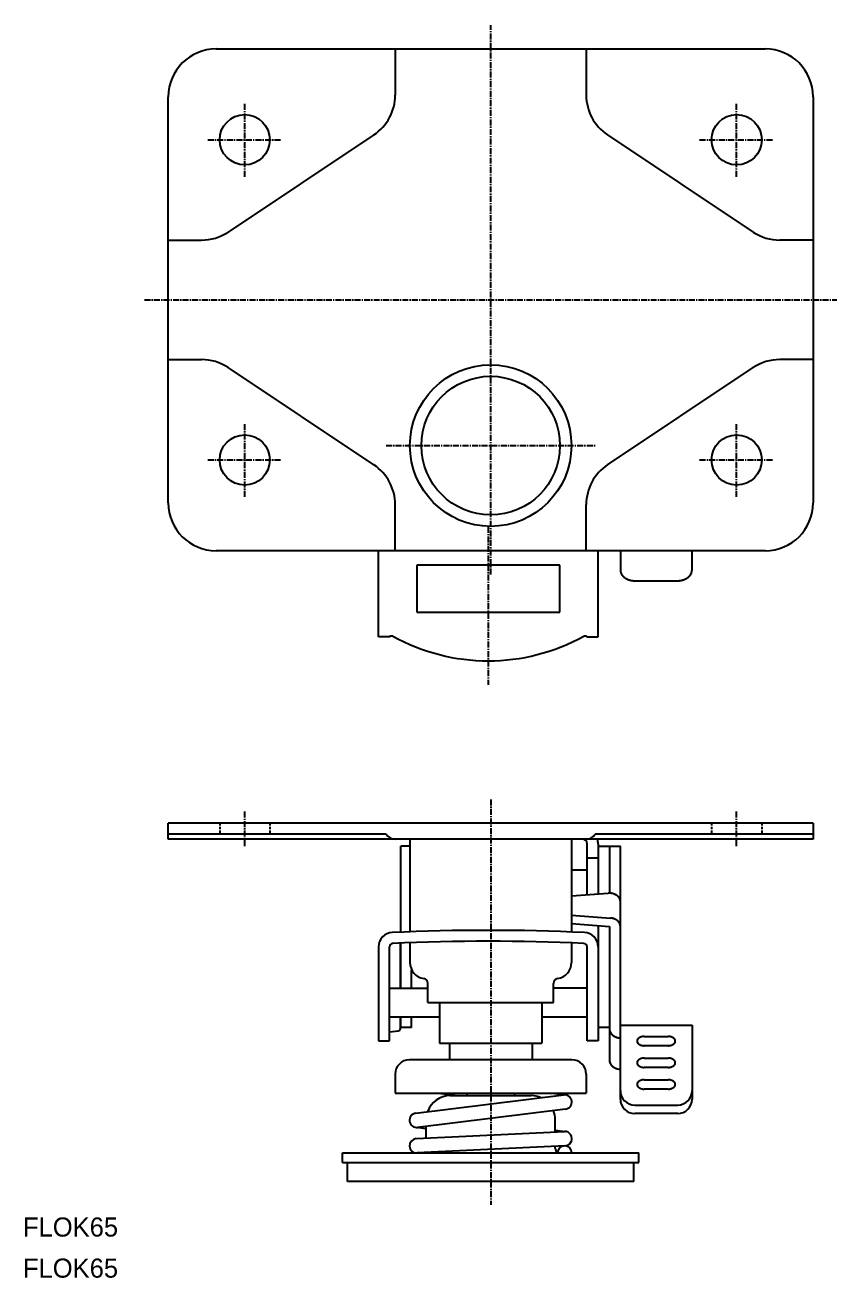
# Model space of a CAD drawing. Extents: x 0 to 475, y 0 to 262.
# Drawn here: x 0.4 to 170.4, y -0.1 to 262.1 of the extents above; entities that cross this region are included whole.
import ezdxf

# ---------------------------------------------------------------- set-up
doc = ezdxf.new("R2010")
doc.units = 0
doc.linetypes.add('CENTER', pattern=[2, 1.25, -0.25, 0.25, -0.25])
doc.linetypes.add('DASHED', pattern=[0.75, 0.5, -0.25])
doc.layers.get('0').update_dxf_attribs({"linetype": 'CONTINUOUS'})
doc.layers.add('CENTER', color=1, linetype='CENTER')

msp = doc.modelspace()

# ---------------------------------------------------------------- linework, layer by layer
at = {"color": 7, "linetype": 'CONTINUOUS'}
for p, q in [((40.44, 257.12), (155.44, 257.12)), ((77.94, 257.12), (77.94, 247.47)), ((117.94, 257.12), (117.94, 247.47)), ((30.44, 162.12), (30.44, 247.12)), ((165.44, 247.12), (165.44, 162.12)), ((73.49, 239.15), (42.96, 218.8)), ((122.39, 239.15), (152.92, 218.8)), ((30.44, 217.12), (37.41, 217.12)), ((165.44, 217.12), (158.47, 217.12)), ((30.44, 192.12), (37.41, 192.12)), ((165.44, 192.12), (158.47, 192.12)), ((73.49, 170.09), (42.96, 190.44)), ((122.39, 170.09), (152.92, 190.44)), ((77.94, 152.12), (77.94, 161.77)), ((117.94, 152.12), (117.94, 161.77)), ((155.44, 152.12), (40.44, 152.12)), ((74.44, 134.07), (74.44, 152.12)), ((120.44, 134.07), (120.44, 152.12)), ((125.09, 152.12), (125.09, 148.12)), ((140.09, 148.12), (140.09, 152.12)), ((112.44, 149.12), (82.44, 149.12)), ((82.44, 149.12), (82.44, 139.25)), ((112.44, 139.25), (112.44, 149.12)), ((112.44, 139.25), (112.44, 149.12)), ((128.09, 145.84), (137.09, 145.84)), ((82.44, 139.25), (112.44, 139.25)), ((82.44, 139.25), (112.44, 139.25)), ((76.74, 134.07), (74.44, 134.07)), ((118.14, 134.07), (120.44, 134.07)), ((165.44, 95.09), (30.44, 95.09)), ((30.44, 91.79), (30.44, 95.09)), ((165.44, 95.09), (165.44, 91.79)), ((76.04, 92.79), (30.44, 92.79)), ((165.44, 91.79), (30.44, 91.79)), ((81.04, 91.79), (81.04, 72.38)), ((114.84, 91.79), (114.84, 72.34)), ((165.44, 92.79), (119.84, 92.79)), ((81.04, 90.29), (79.09, 90.29)), ((79.09, 72.3), (79.09, 90.29)), ((118.14, 80.12), (118.14, 90.79)), ((120.44, 90.79), (120.44, 80.29)), ((120.49, 90.29), (122.79, 90.29)), ((120.49, 80.29), (120.49, 90.29)), ((122.79, 90.29), (125.09, 90.29)), ((122.79, 90.29), (122.79, 80.45)), ((125.09, 37.36), (125.09, 90.29)), ((120.44, 87.79), (118.14, 87.79)), ((118.14, 85.29), (114.84, 85.29)), ((120.44, 85.29), (120.49, 85.29)), ((114.84, 79.88), (122.57, 80.45)), ((114.84, 75.84), (123, 75.26)), ((114.84, 74.09), (122.79, 73.52)), ((120.49, 52.38), (120.49, 73.68)), ((122.79, 73.52), (122.79, 52.38)), ((74.44, 69.23), (74.44, 49.59)), ((76.74, 49.59), (76.74, 69.24)), ((79.04, 60.59), (79.04, 70.01)), ((79.09, 60.59), (79.09, 70.01)), ((81.04, 70.09), (81.04, 65.95)), ((114.84, 70.05), (114.84, 65.95)), ((118.14, 49.59), (118.14, 69.24)), ((120.44, 69.23), (120.44, 49.59)), ((81.39, 60.59), (81.39, 64.44)), ((76.74, 60.59), (84.79, 60.59)), ((84.79, 57.59), (84.79, 61.59)), ((111.09, 57.59), (111.09, 61.59)), ((118.14, 60.59), (111.09, 60.59)), ((84.79, 57.59), (111.09, 57.59)), ((87.24, 57.59), (87.24, 49.09)), ((108.64, 57.59), (108.64, 49.09)), ((76.74, 54.59), (87.24, 54.59)), ((79.04, 52.14), (79.04, 54.59)), ((79.09, 52.38), (79.09, 54.59)), ((81.39, 52.38), (81.39, 54.59)), ((108.64, 54.59), (118.14, 54.59)), ((125.09, 52.86), (140.09, 52.86)), ((140.09, 52.86), (140.09, 37.36)), ((76.74, 51.43), (78.6, 51.64)), ((81.39, 52.38), (79.09, 52.38)), ((122.79, 52.38), (120.49, 52.38)), ((122.79, 52.38), (122.79, 45.57)), ((130.09, 50.48), (135.09, 50.48)), ((74.44, 49.59), (76.74, 49.59)), ((87.24, 49.09), (108.64, 49.09)), ((89.29, 49.09), (89.29, 45.59)), ((106.59, 49.09), (106.59, 45.59)), ((120.44, 49.59), (118.14, 49.59)), ((135.09, 48.54), (130.09, 48.54)), ((114.94, 45.59), (80.94, 45.59)), ((130.09, 45.95), (135.09, 45.95)), ((77.94, 42.59), (77.94, 38.59)), ((117.94, 42.59), (117.94, 38.59)), ((135.09, 44), (130.09, 44)), ((130.09, 41.41), (135.09, 41.41)), ((135.09, 39.46), (130.09, 39.46)), ((77.94, 38.59), (117.94, 38.59)), ((82.26, 34.42), (113.26, 38.25)), ((90.43, 38.09), (86.39, 38.59)), ((89.44, 38.09), (106.44, 38.09)), ((92.94, 38.59), (92.94, 38.09)), ((102.94, 38.59), (102.94, 38.09)), ((110.84, 38.59), (113.62, 38.25)), ((113.62, 35.27), (82.62, 31.44)), ((128.09, 36.11), (137.09, 36.11)), ((137.09, 34.36), (128.09, 34.36)), ((84.44, 29.19), (84.44, 31.66)), ((111.44, 30.5), (111.44, 33.09)), ((84.44, 31.17), (82.26, 31.44)), ((82.37, 29.09), (113.37, 30.59)), ((111.44, 30.85), (113.62, 30.58)), ((113.51, 27.6), (82.51, 26.1)), ((111.44, 27.09), (111.44, 27.49)), ((66.94, 26.09), (128.94, 26.09)), ((66.94, 24.09), (66.94, 26.09)), ((66.94, 24.09), (128.94, 24.09)), ((67.94, 20.09), (67.94, 24.09)), ((127.94, 20.09), (127.94, 24.09)), ((128.94, 24.09), (128.94, 26.09)), ((127.94, 20.09), (67.94, 20.09))]:
    msp.add_line(p, q, dxfattribs=at)
at = {"color": 3, "linetype": 'DASHED'}
for p, q in [((41.19, 95.09), (41.19, 92.79)), ((51.69, 95.09), (51.69, 92.79)), ((144.19, 95.09), (144.19, 92.79)), ((154.69, 95.09), (154.69, 92.79))]:
    msp.add_line(p, q, dxfattribs=at)
at = {"color": 7, "linetype": 'CONTINUOUS'}
for points in [[(125.09, 148.12, 0), (125.09, 148.09, 0), (125.09, 148.07, 0), (125.09, 148.04, 0), (125.09, 148.01, 0), (125.1, 147.98, 0), (125.1, 147.95, 0), (125.1, 147.93, 0), (125.1, 147.9, 0), (125.11, 147.87, 0), (125.11, 147.84, 0), (125.12, 147.81, 0), (125.12, 147.79, 0), (125.13, 147.76, 0), (125.13, 147.73, 0), (125.14, 147.7, 0), (125.15, 147.68, 0), (125.15, 147.65, 0), (125.16, 147.62, 0), (125.17, 147.59, 0), (125.18, 147.57, 0), (125.19, 147.54, 0), (125.2, 147.51, 0), (125.21, 147.49, 0), (125.22, 147.46, 0), (125.23, 147.43, 0), (125.24, 147.41, 0), (125.25, 147.38, 0), (125.27, 147.35, 0), (125.28, 147.33, 0), (125.29, 147.3, 0), (125.3, 147.27, 0), (125.32, 147.25, 0), (125.33, 147.22, 0), (125.35, 147.2, 0), (125.36, 147.17, 0), (125.38, 147.15, 0), (125.39, 147.12, 0), (125.41, 147.09, 0), (125.43, 147.07, 0), (125.44, 147.04, 0), (125.46, 147.02, 0), (125.48, 147, 0), (125.5, 146.97, 0), (125.52, 146.95, 0), (125.54, 146.92, 0), (125.56, 146.9, 0), (125.58, 146.88, 0), (125.6, 146.85, 0), (125.62, 146.83, 0), (125.64, 146.81, 0), (125.66, 146.78, 0), (125.68, 146.76, 0), (125.7, 146.74, 0), (125.72, 146.72, 0), (125.75, 146.69, 0), (125.77, 146.67, 0), (125.8, 146.65, 0), (125.82, 146.63, 0), (125.84, 146.61, 0), (125.87, 146.59, 0), (125.89, 146.57, 0), (125.92, 146.55, 0), (125.94, 146.53, 0), (125.97, 146.51, 0), (126, 146.49, 0), (126.02, 146.47, 0), (126.05, 146.45, 0), (126.08, 146.43, 0), (126.1, 146.41, 0), (126.13, 146.39, 0), (126.16, 146.37, 0), (126.19, 146.36, 0), (126.22, 146.34, 0), (126.25, 146.32, 0), (126.27, 146.3, 0), (126.3, 146.29, 0), (126.33, 146.27, 0), (126.36, 146.25, 0), (126.39, 146.24, 0), (126.42, 146.22, 0), (126.45, 146.21, 0), (126.48, 146.19, 0), (126.52, 146.18, 0), (126.55, 146.16, 0), (126.58, 146.15, 0), (126.61, 146.13, 0), (126.64, 146.12, 0), (126.68, 146.11, 0), (126.71, 146.09, 0), (126.74, 146.08, 0), (126.77, 146.07, 0), (126.81, 146.06, 0), (126.84, 146.04, 0), (126.88, 146.03, 0), (126.91, 146.02, 0), (126.94, 146.01, 0), (126.98, 146, 0), (127.01, 145.99, 0), (127.05, 145.98, 0), (127.08, 145.97, 0), (127.11, 145.96, 0), (127.15, 145.95, 0), (127.18, 145.94, 0), (127.22, 145.94, 0), (127.25, 145.93, 0), (127.29, 145.92, 0), (127.33, 145.91, 0), (127.36, 145.91, 0), (127.4, 145.9, 0), (127.43, 145.89, 0), (127.47, 145.89, 0), (127.5, 145.88, 0), (127.54, 145.88, 0), (127.58, 145.87, 0), (127.61, 145.87, 0), (127.65, 145.86, 0), (127.69, 145.86, 0), (127.72, 145.85, 0), (127.76, 145.85, 0), (127.8, 145.85, 0), (127.83, 145.85, 0), (127.87, 145.84, 0), (127.91, 145.84, 0), (127.94, 145.84, 0), (127.98, 145.84, 0), (128.02, 145.84, 0), (128.05, 145.84, 0), (128.09, 145.84, 0)], [(137.09, 145.84, 0), (137.13, 145.84, 0), (137.16, 145.84, 0), (137.2, 145.84, 0), (137.24, 145.84, 0), (137.27, 145.84, 0), (137.31, 145.84, 0), (137.35, 145.85, 0), (137.38, 145.85, 0), (137.42, 145.85, 0), (137.46, 145.85, 0), (137.49, 145.86, 0), (137.53, 145.86, 0), (137.57, 145.87, 0), (137.6, 145.87, 0), (137.64, 145.88, 0), (137.68, 145.88, 0), (137.71, 145.89, 0), (137.75, 145.89, 0), (137.78, 145.9, 0), (137.82, 145.91, 0), (137.85, 145.91, 0), (137.89, 145.92, 0), (137.93, 145.93, 0), (137.96, 145.94, 0), (138, 145.94, 0), (138.03, 145.95, 0), (138.07, 145.96, 0), (138.1, 145.97, 0), (138.14, 145.98, 0), (138.17, 145.99, 0), (138.2, 146, 0), (138.24, 146.01, 0), (138.27, 146.02, 0), (138.31, 146.03, 0), (138.34, 146.04, 0), (138.37, 146.06, 0), (138.41, 146.07, 0), (138.44, 146.08, 0), (138.47, 146.09, 0), (138.5, 146.11, 0), (138.54, 146.12, 0), (138.57, 146.13, 0), (138.6, 146.15, 0), (138.63, 146.16, 0), (138.66, 146.18, 0), (138.69, 146.19, 0), (138.73, 146.21, 0), (138.76, 146.22, 0), (138.79, 146.24, 0), (138.82, 146.25, 0), (138.85, 146.27, 0), (138.88, 146.29, 0), (138.91, 146.3, 0), (138.94, 146.32, 0), (138.97, 146.34, 0), (138.99, 146.36, 0), (139.02, 146.37, 0), (139.05, 146.39, 0), (139.08, 146.41, 0), (139.1, 146.43, 0), (139.13, 146.45, 0), (139.16, 146.47, 0), (139.19, 146.49, 0), (139.21, 146.51, 0), (139.24, 146.53, 0), (139.26, 146.55, 0), (139.29, 146.57, 0), (139.31, 146.59, 0), (139.34, 146.61, 0), (139.36, 146.63, 0), (139.39, 146.65, 0), (139.41, 146.67, 0), (139.43, 146.69, 0), (139.46, 146.72, 0), (139.48, 146.74, 0), (139.5, 146.76, 0), (139.52, 146.78, 0), (139.54, 146.81, 0), (139.56, 146.83, 0), (139.59, 146.85, 0), (139.6, 146.88, 0), (139.62, 146.9, 0), (139.64, 146.92, 0), (139.66, 146.95, 0), (139.68, 146.97, 0), (139.7, 147, 0), (139.72, 147.02, 0), (139.74, 147.04, 0), (139.75, 147.07, 0), (139.77, 147.09, 0), (139.79, 147.12, 0), (139.8, 147.15, 0), (139.82, 147.17, 0), (139.83, 147.2, 0), (139.85, 147.22, 0), (139.86, 147.25, 0), (139.88, 147.27, 0), (139.89, 147.3, 0), (139.9, 147.33, 0), (139.91, 147.35, 0), (139.93, 147.38, 0), (139.94, 147.41, 0), (139.95, 147.43, 0), (139.96, 147.46, 0), (139.97, 147.49, 0), (139.98, 147.51, 0), (139.99, 147.54, 0), (140, 147.57, 0), (140.01, 147.59, 0), (140.02, 147.62, 0), (140.02, 147.65, 0), (140.03, 147.68, 0), (140.04, 147.7, 0), (140.05, 147.73, 0), (140.05, 147.76, 0), (140.06, 147.79, 0), (140.06, 147.81, 0), (140.07, 147.84, 0), (140.07, 147.87, 0), (140.08, 147.9, 0), (140.08, 147.93, 0), (140.08, 147.95, 0), (140.09, 147.98, 0), (140.09, 148.01, 0), (140.09, 148.04, 0), (140.09, 148.07, 0), (140.09, 148.09, 0), (140.09, 148.12, 0)], [(77.44, 134.27, 0), (77.43, 134.27, 0), (77.42, 134.27, 0), (77.41, 134.27, 0), (77.41, 134.27, 0), (77.4, 134.27, 0), (77.39, 134.27, 0), (77.38, 134.27, 0), (77.37, 134.27, 0), (77.36, 134.27, 0), (77.35, 134.27, 0), (77.35, 134.27, 0), (77.34, 134.27, 0), (77.33, 134.27, 0), (77.32, 134.27, 0), (77.31, 134.27, 0), (77.3, 134.27, 0), (77.3, 134.27, 0), (77.29, 134.27, 0), (77.28, 134.27, 0), (77.27, 134.27, 0), (77.26, 134.27, 0), (77.25, 134.27, 0), (77.25, 134.27, 0), (77.24, 134.27, 0), (77.23, 134.26, 0), (77.22, 134.26, 0), (77.21, 134.26, 0), (77.2, 134.26, 0), (77.2, 134.26, 0), (77.19, 134.26, 0), (77.18, 134.26, 0), (77.17, 134.26, 0), (77.16, 134.26, 0), (77.16, 134.26, 0), (77.15, 134.26, 0), (77.14, 134.25, 0), (77.13, 134.25, 0), (77.13, 134.25, 0), (77.12, 134.25, 0), (77.11, 134.25, 0), (77.1, 134.25, 0), (77.1, 134.25, 0), (77.09, 134.25, 0), (77.08, 134.25, 0), (77.07, 134.24, 0), (77.07, 134.24, 0), (77.06, 134.24, 0), (77.05, 134.24, 0), (77.04, 134.24, 0), (77.04, 134.24, 0), (77.03, 134.24, 0), (77.02, 134.23, 0), (77.02, 134.23, 0), (77.01, 134.23, 0), (77, 134.23, 0), (77, 134.23, 0), (76.99, 134.23, 0), (76.98, 134.22, 0), (76.98, 134.22, 0), (76.97, 134.22, 0), (76.96, 134.22, 0), (76.96, 134.22, 0), (76.95, 134.22, 0), (76.95, 134.21, 0), (76.94, 134.21, 0), (76.93, 134.21, 0), (76.93, 134.21, 0), (76.92, 134.21, 0), (76.92, 134.21, 0), (76.91, 134.2, 0), (76.9, 134.2, 0), (76.9, 134.2, 0), (76.89, 134.2, 0), (76.89, 134.19, 0), (76.88, 134.19, 0), (76.88, 134.19, 0), (76.87, 134.19, 0), (76.87, 134.19, 0), (76.86, 134.18, 0), (76.86, 134.18, 0), (76.85, 134.18, 0), (76.85, 134.18, 0), (76.84, 134.18, 0), (76.84, 134.17, 0), (76.84, 134.17, 0), (76.83, 134.17, 0), (76.83, 134.17, 0), (76.82, 134.16, 0), (76.82, 134.16, 0), (76.81, 134.16, 0), (76.81, 134.16, 0), (76.81, 134.16, 0), (76.8, 134.15, 0), (76.8, 134.15, 0), (76.8, 134.15, 0), (76.79, 134.15, 0), (76.79, 134.15, 0), (76.79, 134.14, 0), (76.78, 134.14, 0), (76.78, 134.14, 0), (76.78, 134.13, 0), (76.78, 134.13, 0), (76.77, 134.13, 0), (76.77, 134.13, 0), (76.77, 134.13, 0), (76.77, 134.12, 0), (76.76, 134.12, 0), (76.76, 134.12, 0), (76.76, 134.12, 0), (76.76, 134.11, 0), (76.76, 134.11, 0), (76.75, 134.11, 0), (76.75, 134.11, 0), (76.75, 134.1, 0), (76.75, 134.1, 0), (76.75, 134.1, 0), (76.75, 134.1, 0), (76.75, 134.09, 0), (76.74, 134.09, 0), (76.74, 134.09, 0), (76.74, 134.09, 0), (76.74, 134.08, 0), (76.74, 134.08, 0), (76.74, 134.08, 0), (76.74, 134.08, 0), (76.74, 134.07, 0), (76.74, 134.07, 0), (76.74, 134.07, 0)], [(118.14, 134.07, 0), (118.14, 134.07, 0), (118.14, 134.07, 0), (118.14, 134.08, 0), (118.14, 134.08, 0), (118.14, 134.08, 0), (118.14, 134.08, 0), (118.14, 134.09, 0), (118.14, 134.09, 0), (118.14, 134.09, 0), (118.14, 134.09, 0), (118.13, 134.1, 0), (118.13, 134.1, 0), (118.13, 134.1, 0), (118.13, 134.1, 0), (118.13, 134.11, 0), (118.13, 134.11, 0), (118.12, 134.11, 0), (118.12, 134.11, 0), (118.12, 134.12, 0), (118.12, 134.12, 0), (118.12, 134.12, 0), (118.11, 134.12, 0), (118.11, 134.13, 0), (118.11, 134.13, 0), (118.11, 134.13, 0), (118.11, 134.13, 0), (118.1, 134.13, 0), (118.1, 134.14, 0), (118.1, 134.14, 0), (118.09, 134.14, 0), (118.09, 134.15, 0), (118.09, 134.15, 0), (118.08, 134.15, 0), (118.08, 134.15, 0), (118.08, 134.15, 0), (118.07, 134.16, 0), (118.07, 134.16, 0), (118.07, 134.16, 0), (118.06, 134.16, 0), (118.06, 134.16, 0), (118.05, 134.17, 0), (118.05, 134.17, 0), (118.04, 134.17, 0), (118.04, 134.17, 0), (118.04, 134.18, 0), (118.03, 134.18, 0), (118.03, 134.18, 0), (118.02, 134.18, 0), (118.02, 134.18, 0), (118.01, 134.19, 0), (118.01, 134.19, 0), (118, 134.19, 0), (118, 134.19, 0), (117.99, 134.19, 0), (117.99, 134.2, 0), (117.98, 134.2, 0), (117.98, 134.2, 0), (117.97, 134.2, 0), (117.97, 134.21, 0), (117.96, 134.21, 0), (117.95, 134.21, 0), (117.95, 134.21, 0), (117.94, 134.21, 0), (117.94, 134.21, 0), (117.93, 134.22, 0), (117.92, 134.22, 0), (117.92, 134.22, 0), (117.91, 134.22, 0), (117.9, 134.22, 0), (117.9, 134.22, 0), (117.89, 134.23, 0), (117.88, 134.23, 0), (117.88, 134.23, 0), (117.87, 134.23, 0), (117.86, 134.23, 0), (117.86, 134.23, 0), (117.85, 134.24, 0), (117.84, 134.24, 0), (117.84, 134.24, 0), (117.83, 134.24, 0), (117.82, 134.24, 0), (117.81, 134.24, 0), (117.81, 134.24, 0), (117.8, 134.25, 0), (117.79, 134.25, 0), (117.78, 134.25, 0), (117.78, 134.25, 0), (117.77, 134.25, 0), (117.76, 134.25, 0), (117.75, 134.25, 0), (117.75, 134.25, 0), (117.74, 134.25, 0), (117.73, 134.26, 0), (117.72, 134.26, 0), (117.72, 134.26, 0), (117.71, 134.26, 0), (117.7, 134.26, 0), (117.69, 134.26, 0), (117.68, 134.26, 0), (117.68, 134.26, 0), (117.67, 134.26, 0), (117.66, 134.26, 0), (117.65, 134.26, 0), (117.64, 134.27, 0), (117.64, 134.27, 0), (117.63, 134.27, 0), (117.62, 134.27, 0), (117.61, 134.27, 0), (117.6, 134.27, 0), (117.59, 134.27, 0), (117.58, 134.27, 0), (117.58, 134.27, 0), (117.57, 134.27, 0), (117.56, 134.27, 0), (117.55, 134.27, 0), (117.54, 134.27, 0), (117.53, 134.27, 0), (117.53, 134.27, 0), (117.52, 134.27, 0), (117.51, 134.27, 0), (117.5, 134.27, 0), (117.49, 134.27, 0), (117.48, 134.27, 0), (117.47, 134.27, 0), (117.47, 134.27, 0), (117.46, 134.27, 0), (117.45, 134.27, 0), (117.44, 134.27, 0)], [(125.09, 78.7, 0), (125.09, 78.73, 0), (125.09, 78.75, 0), (125.09, 78.77, 0), (125.09, 78.79, 0), (125.08, 78.82, 0), (125.08, 78.84, 0), (125.08, 78.86, 0), (125.08, 78.88, 0), (125.08, 78.91, 0), (125.07, 78.93, 0), (125.07, 78.95, 0), (125.06, 78.97, 0), (125.06, 79, 0), (125.05, 79.02, 0), (125.05, 79.04, 0), (125.04, 79.06, 0), (125.03, 79.09, 0), (125.03, 79.11, 0), (125.02, 79.13, 0), (125.01, 79.15, 0), (125, 79.18, 0), (125, 79.2, 0), (124.99, 79.22, 0), (124.98, 79.24, 0), (124.97, 79.26, 0), (124.96, 79.28, 0), (124.95, 79.31, 0), (124.94, 79.33, 0), (124.93, 79.35, 0), (124.92, 79.37, 0), (124.91, 79.39, 0), (124.89, 79.41, 0), (124.88, 79.43, 0), (124.87, 79.45, 0), (124.86, 79.47, 0), (124.84, 79.49, 0), (124.83, 79.51, 0), (124.81, 79.53, 0), (124.8, 79.55, 0), (124.78, 79.57, 0), (124.77, 79.59, 0), (124.75, 79.61, 0), (124.74, 79.63, 0), (124.72, 79.65, 0), (124.71, 79.67, 0), (124.69, 79.69, 0), (124.67, 79.71, 0), (124.66, 79.73, 0), (124.64, 79.75, 0), (124.62, 79.76, 0), (124.6, 79.78, 0), (124.58, 79.8, 0), (124.56, 79.82, 0), (124.54, 79.83, 0), (124.53, 79.85, 0), (124.51, 79.87, 0), (124.49, 79.89, 0), (124.47, 79.9, 0), (124.44, 79.92, 0), (124.42, 79.94, 0), (124.4, 79.95, 0), (124.38, 79.97, 0), (124.36, 79.98, 0), (124.34, 80, 0), (124.31, 80.01, 0), (124.29, 80.03, 0), (124.27, 80.04, 0), (124.25, 80.06, 0), (124.22, 80.07, 0), (124.2, 80.09, 0), (124.18, 80.1, 0), (124.15, 80.11, 0), (124.13, 80.13, 0), (124.1, 80.14, 0), (124.08, 80.15, 0), (124.05, 80.17, 0), (124.03, 80.18, 0), (124, 80.19, 0), (123.98, 80.2, 0), (123.95, 80.21, 0), (123.93, 80.23, 0), (123.9, 80.24, 0), (123.87, 80.25, 0), (123.85, 80.26, 0), (123.82, 80.27, 0), (123.79, 80.28, 0), (123.77, 80.29, 0), (123.74, 80.3, 0), (123.71, 80.31, 0), (123.68, 80.32, 0), (123.66, 80.32, 0), (123.63, 80.33, 0), (123.6, 80.34, 0), (123.57, 80.35, 0), (123.54, 80.36, 0), (123.52, 80.36, 0), (123.49, 80.37, 0), (123.46, 80.38, 0), (123.43, 80.38, 0), (123.4, 80.39, 0), (123.37, 80.4, 0), (123.34, 80.4, 0), (123.31, 80.41, 0), (123.28, 80.41, 0), (123.26, 80.42, 0), (123.23, 80.42, 0), (123.2, 80.43, 0), (123.17, 80.43, 0), (123.14, 80.43, 0), (123.11, 80.44, 0), (123.08, 80.44, 0), (123.05, 80.44, 0), (123.02, 80.45, 0), (122.99, 80.45, 0), (122.96, 80.45, 0), (122.93, 80.45, 0), (122.9, 80.45, 0), (122.87, 80.45, 0), (122.84, 80.45, 0), (122.81, 80.45, 0), (122.78, 80.45, 0), (122.75, 80.45, 0), (122.72, 80.45, 0), (122.69, 80.45, 0), (122.66, 80.45, 0), (122.63, 80.45, 0), (122.6, 80.45, 0), (122.57, 80.45, 0)], [(125.09, 73.52, 0), (125.09, 73.54, 0), (125.09, 73.56, 0), (125.09, 73.58, 0), (125.09, 73.6, 0), (125.09, 73.62, 0), (125.08, 73.64, 0), (125.08, 73.66, 0), (125.08, 73.68, 0), (125.08, 73.7, 0), (125.08, 73.72, 0), (125.07, 73.74, 0), (125.07, 73.76, 0), (125.06, 73.78, 0), (125.06, 73.8, 0), (125.06, 73.82, 0), (125.05, 73.84, 0), (125.05, 73.86, 0), (125.04, 73.88, 0), (125.03, 73.9, 0), (125.03, 73.92, 0), (125.02, 73.94, 0), (125.02, 73.96, 0), (125.01, 73.98, 0), (125, 74, 0), (125, 74.02, 0), (124.99, 74.03, 0), (124.98, 74.05, 0), (124.97, 74.07, 0), (124.96, 74.09, 0), (124.95, 74.11, 0), (124.94, 74.13, 0), (124.93, 74.15, 0), (124.92, 74.17, 0), (124.91, 74.19, 0), (124.9, 74.21, 0), (124.89, 74.22, 0), (124.88, 74.24, 0), (124.87, 74.26, 0), (124.86, 74.28, 0), (124.85, 74.3, 0), (124.84, 74.31, 0), (124.83, 74.33, 0), (124.81, 74.35, 0), (124.8, 74.37, 0), (124.79, 74.39, 0), (124.77, 74.4, 0), (124.76, 74.42, 0), (124.75, 74.44, 0), (124.73, 74.46, 0), (124.72, 74.47, 0), (124.7, 74.49, 0), (124.69, 74.51, 0), (124.67, 74.52, 0), (124.66, 74.54, 0), (124.64, 74.56, 0), (124.63, 74.57, 0), (124.61, 74.59, 0), (124.59, 74.6, 0), (124.58, 74.62, 0), (124.56, 74.64, 0), (124.54, 74.65, 0), (124.53, 74.67, 0), (124.51, 74.68, 0), (124.49, 74.7, 0), (124.47, 74.71, 0), (124.45, 74.73, 0), (124.44, 74.74, 0), (124.42, 74.75, 0), (124.4, 74.77, 0), (124.38, 74.78, 0), (124.36, 74.8, 0), (124.34, 74.81, 0), (124.32, 74.82, 0), (124.3, 74.84, 0), (124.28, 74.85, 0), (124.26, 74.86, 0), (124.24, 74.88, 0), (124.22, 74.89, 0), (124.2, 74.9, 0), (124.18, 74.91, 0), (124.16, 74.93, 0), (124.14, 74.94, 0), (124.11, 74.95, 0), (124.09, 74.96, 0), (124.07, 74.97, 0), (124.05, 74.98, 0), (124.03, 74.99, 0), (124, 75.01, 0), (123.98, 75.02, 0), (123.96, 75.03, 0), (123.93, 75.04, 0), (123.91, 75.05, 0), (123.89, 75.06, 0), (123.86, 75.07, 0), (123.84, 75.07, 0), (123.82, 75.08, 0), (123.79, 75.09, 0), (123.77, 75.1, 0), (123.75, 75.11, 0), (123.72, 75.12, 0), (123.7, 75.13, 0), (123.67, 75.13, 0), (123.65, 75.14, 0), (123.62, 75.15, 0), (123.6, 75.16, 0), (123.57, 75.16, 0), (123.55, 75.17, 0), (123.52, 75.18, 0), (123.5, 75.18, 0), (123.47, 75.19, 0), (123.45, 75.2, 0), (123.42, 75.2, 0), (123.4, 75.21, 0), (123.37, 75.21, 0), (123.34, 75.22, 0), (123.32, 75.22, 0), (123.29, 75.23, 0), (123.27, 75.23, 0), (123.24, 75.23, 0), (123.22, 75.24, 0), (123.19, 75.24, 0), (123.16, 75.24, 0), (123.14, 75.25, 0), (123.11, 75.25, 0), (123.08, 75.25, 0), (123.06, 75.26, 0), (123.03, 75.26, 0), (123, 75.26, 0)], [(122.79, 52.12, 0), (122.79, 52.1, 0), (122.79, 52.08, 0), (122.79, 52.05, 0), (122.79, 52.03, 0), (122.8, 52.01, 0), (122.8, 51.98, 0), (122.8, 51.96, 0), (122.8, 51.93, 0), (122.8, 51.91, 0), (122.81, 51.89, 0), (122.81, 51.86, 0), (122.81, 51.84, 0), (122.82, 51.82, 0), (122.82, 51.79, 0), (122.83, 51.77, 0), (122.83, 51.75, 0), (122.84, 51.72, 0), (122.85, 51.7, 0), (122.85, 51.68, 0), (122.86, 51.65, 0), (122.87, 51.63, 0), (122.87, 51.61, 0), (122.88, 51.58, 0), (122.89, 51.56, 0), (122.9, 51.54, 0), (122.91, 51.51, 0), (122.92, 51.49, 0), (122.92, 51.47, 0), (122.93, 51.45, 0), (122.94, 51.42, 0), (122.95, 51.4, 0), (122.97, 51.38, 0), (122.98, 51.36, 0), (122.99, 51.34, 0), (123, 51.31, 0), (123.01, 51.29, 0), (123.02, 51.27, 0), (123.04, 51.25, 0), (123.05, 51.23, 0), (123.06, 51.21, 0), (123.08, 51.19, 0), (123.09, 51.17, 0), (123.1, 51.15, 0), (123.12, 51.12, 0), (123.13, 51.1, 0), (123.15, 51.08, 0), (123.16, 51.06, 0), (123.18, 51.04, 0), (123.19, 51.02, 0), (123.21, 51, 0), (123.23, 50.99, 0), (123.24, 50.97, 0), (123.26, 50.95, 0), (123.28, 50.93, 0), (123.29, 50.91, 0), (123.31, 50.89, 0), (123.33, 50.87, 0), (123.35, 50.85, 0), (123.37, 50.84, 0), (123.39, 50.82, 0), (123.41, 50.8, 0), (123.42, 50.78, 0), (123.44, 50.77, 0), (123.46, 50.75, 0), (123.48, 50.73, 0), (123.5, 50.72, 0), (123.53, 50.7, 0), (123.55, 50.68, 0), (123.57, 50.67, 0), (123.59, 50.65, 0), (123.61, 50.64, 0), (123.63, 50.62, 0), (123.65, 50.61, 0), (123.67, 50.59, 0), (123.7, 50.58, 0), (123.72, 50.56, 0), (123.74, 50.55, 0), (123.77, 50.53, 0), (123.79, 50.52, 0), (123.81, 50.51, 0), (123.84, 50.49, 0), (123.86, 50.48, 0), (123.88, 50.47, 0), (123.91, 50.46, 0), (123.93, 50.44, 0), (123.96, 50.43, 0), (123.98, 50.42, 0), (124.01, 50.41, 0), (124.03, 50.4, 0), (124.06, 50.39, 0), (124.08, 50.38, 0), (124.11, 50.37, 0), (124.13, 50.36, 0), (124.16, 50.35, 0), (124.18, 50.34, 0), (124.21, 50.33, 0), (124.24, 50.32, 0), (124.26, 50.31, 0), (124.29, 50.3, 0), (124.31, 50.29, 0), (124.34, 50.29, 0), (124.37, 50.28, 0), (124.4, 50.27, 0), (124.42, 50.26, 0), (124.45, 50.26, 0), (124.48, 50.25, 0), (124.5, 50.24, 0), (124.53, 50.24, 0), (124.56, 50.23, 0), (124.59, 50.23, 0), (124.61, 50.22, 0), (124.64, 50.22, 0), (124.67, 50.21, 0), (124.7, 50.21, 0), (124.72, 50.2, 0), (124.75, 50.2, 0), (124.78, 50.2, 0), (124.81, 50.19, 0), (124.84, 50.19, 0), (124.86, 50.19, 0), (124.89, 50.19, 0), (124.92, 50.18, 0), (124.95, 50.18, 0), (124.98, 50.18, 0), (125.01, 50.18, 0), (125.03, 50.18, 0), (125.06, 50.18, 0), (125.09, 50.18, 0)], [(130.09, 50.48, 0), (130.05, 50.48, 0), (130.02, 50.48, 0), (129.98, 50.48, 0), (129.94, 50.48, 0), (129.91, 50.48, 0), (129.87, 50.47, 0), (129.83, 50.47, 0), (129.8, 50.46, 0), (129.76, 50.46, 0), (129.73, 50.45, 0), (129.69, 50.45, 0), (129.66, 50.44, 0), (129.62, 50.43, 0), (129.59, 50.43, 0), (129.55, 50.42, 0), (129.52, 50.41, 0), (129.48, 50.4, 0), (129.45, 50.39, 0), (129.42, 50.38, 0), (129.38, 50.37, 0), (129.35, 50.36, 0), (129.32, 50.34, 0), (129.29, 50.33, 0), (129.26, 50.32, 0), (129.23, 50.31, 0), (129.2, 50.29, 0), (129.17, 50.28, 0), (129.14, 50.26, 0), (129.11, 50.25, 0), (129.08, 50.23, 0), (129.06, 50.21, 0), (129.03, 50.2, 0), (129, 50.18, 0), (128.98, 50.16, 0), (128.95, 50.15, 0), (128.93, 50.13, 0), (128.91, 50.11, 0), (128.88, 50.09, 0), (128.86, 50.07, 0), (128.84, 50.05, 0), (128.82, 50.03, 0), (128.8, 50.01, 0), (128.78, 49.99, 0), (128.77, 49.97, 0), (128.75, 49.95, 0), (128.73, 49.93, 0), (128.72, 49.9, 0), (128.7, 49.88, 0), (128.69, 49.86, 0), (128.68, 49.84, 0), (128.67, 49.82, 0), (128.66, 49.79, 0), (128.65, 49.77, 0), (128.63, 49.75, 0), (128.63, 49.72, 0), (128.62, 49.7, 0), (128.61, 49.68, 0), (128.61, 49.65, 0), (128.6, 49.63, 0), (128.6, 49.61, 0), (128.59, 49.58, 0), (128.59, 49.56, 0), (128.59, 49.53, 0), (128.59, 49.51, 0), (128.59, 49.49, 0), (128.59, 49.46, 0), (128.59, 49.44, 0), (128.6, 49.42, 0), (128.6, 49.39, 0), (128.61, 49.37, 0), (128.61, 49.34, 0), (128.62, 49.32, 0), (128.63, 49.3, 0), (128.63, 49.27, 0), (128.65, 49.25, 0), (128.66, 49.23, 0), (128.67, 49.21, 0), (128.68, 49.18, 0), (128.69, 49.16, 0), (128.7, 49.14, 0), (128.72, 49.12, 0), (128.73, 49.09, 0), (128.75, 49.07, 0), (128.77, 49.05, 0), (128.78, 49.03, 0), (128.8, 49.01, 0), (128.82, 48.99, 0), (128.84, 48.97, 0), (128.86, 48.95, 0), (128.88, 48.93, 0), (128.91, 48.91, 0), (128.93, 48.89, 0), (128.95, 48.88, 0), (128.98, 48.86, 0), (129, 48.84, 0), (129.03, 48.82, 0), (129.06, 48.81, 0), (129.08, 48.79, 0), (129.11, 48.77, 0), (129.14, 48.76, 0), (129.17, 48.74, 0), (129.2, 48.73, 0), (129.23, 48.72, 0), (129.26, 48.7, 0), (129.29, 48.69, 0), (129.32, 48.68, 0), (129.35, 48.66, 0), (129.38, 48.65, 0), (129.42, 48.64, 0), (129.45, 48.63, 0), (129.48, 48.62, 0), (129.52, 48.61, 0), (129.55, 48.6, 0), (129.59, 48.59, 0), (129.62, 48.59, 0), (129.66, 48.58, 0), (129.69, 48.57, 0), (129.73, 48.57, 0), (129.76, 48.56, 0), (129.8, 48.56, 0), (129.83, 48.55, 0), (129.87, 48.55, 0), (129.91, 48.55, 0), (129.94, 48.54, 0), (129.98, 48.54, 0), (130.02, 48.54, 0), (130.05, 48.54, 0), (130.09, 48.54, 0)], [(135.09, 48.54, 0), (135.13, 48.54, 0), (135.16, 48.54, 0), (135.2, 48.54, 0), (135.24, 48.54, 0), (135.27, 48.55, 0), (135.31, 48.55, 0), (135.35, 48.55, 0), (135.38, 48.56, 0), (135.42, 48.56, 0), (135.46, 48.57, 0), (135.49, 48.57, 0), (135.53, 48.58, 0), (135.56, 48.59, 0), (135.6, 48.59, 0), (135.63, 48.6, 0), (135.66, 48.61, 0), (135.7, 48.62, 0), (135.73, 48.63, 0), (135.76, 48.64, 0), (135.8, 48.65, 0), (135.83, 48.66, 0), (135.86, 48.68, 0), (135.89, 48.69, 0), (135.92, 48.7, 0), (135.95, 48.72, 0), (135.98, 48.73, 0), (136.01, 48.74, 0), (136.04, 48.76, 0), (136.07, 48.77, 0), (136.1, 48.79, 0), (136.12, 48.81, 0), (136.15, 48.82, 0), (136.18, 48.84, 0), (136.2, 48.86, 0), (136.23, 48.88, 0), (136.25, 48.89, 0), (136.27, 48.91, 0), (136.29, 48.93, 0), (136.32, 48.95, 0), (136.34, 48.97, 0), (136.36, 48.99, 0), (136.38, 49.01, 0), (136.4, 49.03, 0), (136.41, 49.05, 0), (136.43, 49.07, 0), (136.45, 49.09, 0), (136.46, 49.12, 0), (136.48, 49.14, 0), (136.49, 49.16, 0), (136.5, 49.18, 0), (136.51, 49.21, 0), (136.53, 49.23, 0), (136.54, 49.25, 0), (136.54, 49.27, 0), (136.55, 49.3, 0), (136.56, 49.32, 0), (136.57, 49.34, 0), (136.57, 49.37, 0), (136.58, 49.39, 0), (136.58, 49.42, 0), (136.59, 49.44, 0), (136.59, 49.46, 0), (136.59, 49.49, 0), (136.59, 49.51, 0), (136.59, 49.53, 0), (136.59, 49.56, 0), (136.59, 49.58, 0), (136.58, 49.61, 0), (136.58, 49.63, 0), (136.57, 49.65, 0), (136.57, 49.68, 0), (136.56, 49.7, 0), (136.55, 49.72, 0), (136.54, 49.75, 0), (136.54, 49.77, 0), (136.53, 49.79, 0), (136.51, 49.82, 0), (136.5, 49.84, 0), (136.49, 49.86, 0), (136.48, 49.88, 0), (136.46, 49.9, 0), (136.45, 49.93, 0), (136.43, 49.95, 0), (136.41, 49.97, 0), (136.4, 49.99, 0), (136.38, 50.01, 0), (136.36, 50.03, 0), (136.34, 50.05, 0), (136.32, 50.07, 0), (136.29, 50.09, 0), (136.27, 50.11, 0), (136.25, 50.13, 0), (136.23, 50.15, 0), (136.2, 50.16, 0), (136.18, 50.18, 0), (136.15, 50.2, 0), (136.12, 50.21, 0), (136.1, 50.23, 0), (136.07, 50.25, 0), (136.04, 50.26, 0), (136.01, 50.28, 0), (135.98, 50.29, 0), (135.95, 50.31, 0), (135.92, 50.32, 0), (135.89, 50.33, 0), (135.86, 50.34, 0), (135.83, 50.36, 0), (135.8, 50.37, 0), (135.76, 50.38, 0), (135.73, 50.39, 0), (135.7, 50.4, 0), (135.66, 50.41, 0), (135.63, 50.42, 0), (135.6, 50.43, 0), (135.56, 50.43, 0), (135.53, 50.44, 0), (135.49, 50.45, 0), (135.46, 50.45, 0), (135.42, 50.46, 0), (135.38, 50.46, 0), (135.35, 50.47, 0), (135.31, 50.47, 0), (135.27, 50.48, 0), (135.24, 50.48, 0), (135.2, 50.48, 0), (135.16, 50.48, 0), (135.13, 50.48, 0), (135.09, 50.48, 0)], [(122.79, 45.57, 0), (122.79, 45.55, 0), (122.79, 45.53, 0), (122.79, 45.5, 0), (122.79, 45.48, 0), (122.8, 45.45, 0), (122.8, 45.43, 0), (122.8, 45.41, 0), (122.8, 45.38, 0), (122.8, 45.36, 0), (122.81, 45.34, 0), (122.81, 45.31, 0), (122.81, 45.29, 0), (122.82, 45.26, 0), (122.82, 45.24, 0), (122.83, 45.22, 0), (122.83, 45.19, 0), (122.84, 45.17, 0), (122.85, 45.15, 0), (122.85, 45.12, 0), (122.86, 45.1, 0), (122.87, 45.08, 0), (122.87, 45.05, 0), (122.88, 45.03, 0), (122.89, 45.01, 0), (122.9, 44.99, 0), (122.91, 44.96, 0), (122.92, 44.94, 0), (122.92, 44.92, 0), (122.93, 44.9, 0), (122.94, 44.87, 0), (122.95, 44.85, 0), (122.97, 44.83, 0), (122.98, 44.81, 0), (122.99, 44.79, 0), (123, 44.76, 0), (123.01, 44.74, 0), (123.02, 44.72, 0), (123.04, 44.7, 0), (123.05, 44.68, 0), (123.06, 44.66, 0), (123.08, 44.64, 0), (123.09, 44.61, 0), (123.1, 44.59, 0), (123.12, 44.57, 0), (123.13, 44.55, 0), (123.15, 44.53, 0), (123.16, 44.51, 0), (123.18, 44.49, 0), (123.19, 44.47, 0), (123.21, 44.45, 0), (123.23, 44.43, 0), (123.24, 44.41, 0), (123.26, 44.4, 0), (123.28, 44.38, 0), (123.29, 44.36, 0), (123.31, 44.34, 0), (123.33, 44.32, 0), (123.35, 44.3, 0), (123.37, 44.29, 0), (123.39, 44.27, 0), (123.41, 44.25, 0), (123.42, 44.23, 0), (123.44, 44.22, 0), (123.46, 44.2, 0), (123.48, 44.18, 0), (123.5, 44.16, 0), (123.53, 44.15, 0), (123.55, 44.13, 0), (123.57, 44.12, 0), (123.59, 44.1, 0), (123.61, 44.09, 0), (123.63, 44.07, 0), (123.65, 44.05, 0), (123.67, 44.04, 0), (123.7, 44.03, 0), (123.72, 44.01, 0), (123.74, 44, 0), (123.77, 43.98, 0), (123.79, 43.97, 0), (123.81, 43.96, 0), (123.84, 43.94, 0), (123.86, 43.93, 0), (123.88, 43.92, 0), (123.91, 43.91, 0), (123.93, 43.89, 0), (123.96, 43.88, 0), (123.98, 43.87, 0), (124.01, 43.86, 0), (124.03, 43.85, 0), (124.06, 43.84, 0), (124.08, 43.83, 0), (124.11, 43.82, 0), (124.13, 43.81, 0), (124.16, 43.8, 0), (124.18, 43.79, 0), (124.21, 43.78, 0), (124.24, 43.77, 0), (124.26, 43.76, 0), (124.29, 43.75, 0), (124.31, 43.74, 0), (124.34, 43.73, 0), (124.37, 43.73, 0), (124.4, 43.72, 0), (124.42, 43.71, 0), (124.45, 43.71, 0), (124.48, 43.7, 0), (124.5, 43.69, 0), (124.53, 43.69, 0), (124.56, 43.68, 0), (124.59, 43.68, 0), (124.61, 43.67, 0), (124.64, 43.67, 0), (124.67, 43.66, 0), (124.7, 43.66, 0), (124.72, 43.65, 0), (124.75, 43.65, 0), (124.78, 43.65, 0), (124.81, 43.64, 0), (124.84, 43.64, 0), (124.86, 43.64, 0), (124.89, 43.64, 0), (124.92, 43.63, 0), (124.95, 43.63, 0), (124.98, 43.63, 0), (125.01, 43.63, 0), (125.03, 43.63, 0), (125.06, 43.63, 0), (125.09, 43.63, 0)], [(130.09, 45.95, 0), (130.05, 45.94, 0), (130.02, 45.94, 0), (129.98, 45.94, 0), (129.94, 45.94, 0), (129.91, 45.94, 0), (129.87, 45.93, 0), (129.83, 45.93, 0), (129.8, 45.93, 0), (129.76, 45.92, 0), (129.73, 45.92, 0), (129.69, 45.91, 0), (129.66, 45.9, 0), (129.62, 45.9, 0), (129.59, 45.89, 0), (129.55, 45.88, 0), (129.52, 45.87, 0), (129.48, 45.86, 0), (129.45, 45.85, 0), (129.42, 45.84, 0), (129.38, 45.83, 0), (129.35, 45.82, 0), (129.32, 45.81, 0), (129.29, 45.79, 0), (129.26, 45.78, 0), (129.23, 45.77, 0), (129.2, 45.75, 0), (129.17, 45.74, 0), (129.14, 45.72, 0), (129.11, 45.71, 0), (129.08, 45.69, 0), (129.06, 45.68, 0), (129.03, 45.66, 0), (129, 45.64, 0), (128.98, 45.63, 0), (128.95, 45.61, 0), (128.93, 45.59, 0), (128.91, 45.57, 0), (128.88, 45.55, 0), (128.86, 45.53, 0), (128.84, 45.51, 0), (128.82, 45.49, 0), (128.8, 45.47, 0), (128.78, 45.45, 0), (128.77, 45.43, 0), (128.75, 45.41, 0), (128.73, 45.39, 0), (128.72, 45.37, 0), (128.7, 45.34, 0), (128.69, 45.32, 0), (128.68, 45.3, 0), (128.67, 45.28, 0), (128.66, 45.26, 0), (128.65, 45.23, 0), (128.63, 45.21, 0), (128.63, 45.19, 0), (128.62, 45.16, 0), (128.61, 45.14, 0), (128.61, 45.12, 0), (128.6, 45.09, 0), (128.6, 45.07, 0), (128.59, 45.04, 0), (128.59, 45.02, 0), (128.59, 45, 0), (128.59, 44.97, 0), (128.59, 44.95, 0), (128.59, 44.93, 0), (128.59, 44.9, 0), (128.6, 44.88, 0), (128.6, 44.85, 0), (128.61, 44.83, 0), (128.61, 44.81, 0), (128.62, 44.78, 0), (128.63, 44.76, 0), (128.63, 44.74, 0), (128.65, 44.71, 0), (128.66, 44.69, 0), (128.67, 44.67, 0), (128.68, 44.65, 0), (128.69, 44.62, 0), (128.7, 44.6, 0), (128.72, 44.58, 0), (128.73, 44.56, 0), (128.75, 44.54, 0), (128.77, 44.51, 0), (128.78, 44.49, 0), (128.8, 44.47, 0), (128.82, 44.45, 0), (128.84, 44.43, 0), (128.86, 44.41, 0), (128.88, 44.39, 0), (128.91, 44.37, 0), (128.93, 44.36, 0), (128.95, 44.34, 0), (128.98, 44.32, 0), (129, 44.3, 0), (129.03, 44.29, 0), (129.06, 44.27, 0), (129.08, 44.25, 0), (129.11, 44.24, 0), (129.14, 44.22, 0), (129.17, 44.21, 0), (129.2, 44.19, 0), (129.23, 44.18, 0), (129.26, 44.16, 0), (129.29, 44.15, 0), (129.32, 44.14, 0), (129.35, 44.13, 0), (129.38, 44.12, 0), (129.42, 44.1, 0), (129.45, 44.09, 0), (129.48, 44.08, 0), (129.52, 44.07, 0), (129.55, 44.07, 0), (129.59, 44.06, 0), (129.62, 44.05, 0), (129.66, 44.04, 0), (129.69, 44.04, 0), (129.73, 44.03, 0), (129.76, 44.02, 0), (129.8, 44.02, 0), (129.83, 44.01, 0), (129.87, 44.01, 0), (129.91, 44.01, 0), (129.94, 44.01, 0), (129.98, 44, 0), (130.02, 44, 0), (130.05, 44, 0), (130.09, 44, 0)], [(135.09, 44, 0), (135.13, 44, 0), (135.16, 44, 0), (135.2, 44, 0), (135.24, 44.01, 0), (135.27, 44.01, 0), (135.31, 44.01, 0), (135.35, 44.01, 0), (135.38, 44.02, 0), (135.42, 44.02, 0), (135.46, 44.03, 0), (135.49, 44.04, 0), (135.53, 44.04, 0), (135.56, 44.05, 0), (135.6, 44.06, 0), (135.63, 44.07, 0), (135.66, 44.07, 0), (135.7, 44.08, 0), (135.73, 44.09, 0), (135.76, 44.1, 0), (135.8, 44.12, 0), (135.83, 44.13, 0), (135.86, 44.14, 0), (135.89, 44.15, 0), (135.92, 44.16, 0), (135.95, 44.18, 0), (135.98, 44.19, 0), (136.01, 44.21, 0), (136.04, 44.22, 0), (136.07, 44.24, 0), (136.1, 44.25, 0), (136.12, 44.27, 0), (136.15, 44.29, 0), (136.18, 44.3, 0), (136.2, 44.32, 0), (136.23, 44.34, 0), (136.25, 44.36, 0), (136.27, 44.37, 0), (136.29, 44.39, 0), (136.32, 44.41, 0), (136.34, 44.43, 0), (136.36, 44.45, 0), (136.38, 44.47, 0), (136.4, 44.49, 0), (136.41, 44.51, 0), (136.43, 44.54, 0), (136.45, 44.56, 0), (136.46, 44.58, 0), (136.48, 44.6, 0), (136.49, 44.62, 0), (136.5, 44.65, 0), (136.51, 44.67, 0), (136.53, 44.69, 0), (136.54, 44.71, 0), (136.54, 44.74, 0), (136.55, 44.76, 0), (136.56, 44.78, 0), (136.57, 44.81, 0), (136.57, 44.83, 0), (136.58, 44.85, 0), (136.58, 44.88, 0), (136.59, 44.9, 0), (136.59, 44.93, 0), (136.59, 44.95, 0), (136.59, 44.97, 0), (136.59, 45, 0), (136.59, 45.02, 0), (136.59, 45.04, 0), (136.58, 45.07, 0), (136.58, 45.09, 0), (136.57, 45.12, 0), (136.57, 45.14, 0), (136.56, 45.16, 0), (136.55, 45.19, 0), (136.54, 45.21, 0), (136.54, 45.23, 0), (136.53, 45.26, 0), (136.51, 45.28, 0), (136.5, 45.3, 0), (136.49, 45.32, 0), (136.48, 45.34, 0), (136.46, 45.37, 0), (136.45, 45.39, 0), (136.43, 45.41, 0), (136.41, 45.43, 0), (136.4, 45.45, 0), (136.38, 45.47, 0), (136.36, 45.49, 0), (136.34, 45.51, 0), (136.32, 45.53, 0), (136.29, 45.55, 0), (136.27, 45.57, 0), (136.25, 45.59, 0), (136.23, 45.61, 0), (136.2, 45.63, 0), (136.18, 45.64, 0), (136.15, 45.66, 0), (136.12, 45.68, 0), (136.1, 45.69, 0), (136.07, 45.71, 0), (136.04, 45.72, 0), (136.01, 45.74, 0), (135.98, 45.75, 0), (135.95, 45.77, 0), (135.92, 45.78, 0), (135.89, 45.79, 0), (135.86, 45.81, 0), (135.83, 45.82, 0), (135.8, 45.83, 0), (135.76, 45.84, 0), (135.73, 45.85, 0), (135.7, 45.86, 0), (135.66, 45.87, 0), (135.63, 45.88, 0), (135.6, 45.89, 0), (135.56, 45.9, 0), (135.53, 45.9, 0), (135.49, 45.91, 0), (135.46, 45.92, 0), (135.42, 45.92, 0), (135.38, 45.93, 0), (135.35, 45.93, 0), (135.31, 45.93, 0), (135.27, 45.94, 0), (135.24, 45.94, 0), (135.2, 45.94, 0), (135.16, 45.94, 0), (135.13, 45.94, 0), (135.09, 45.95, 0)], [(130.09, 41.41, 0), (130.05, 41.41, 0), (130.02, 41.41, 0), (129.98, 41.41, 0), (129.94, 41.4, 0), (129.91, 41.4, 0), (129.87, 41.4, 0), (129.83, 41.39, 0), (129.8, 41.39, 0), (129.76, 41.38, 0), (129.73, 41.38, 0), (129.69, 41.37, 0), (129.66, 41.37, 0), (129.62, 41.36, 0), (129.59, 41.35, 0), (129.55, 41.34, 0), (129.52, 41.33, 0), (129.48, 41.32, 0), (129.45, 41.31, 0), (129.42, 41.3, 0), (129.38, 41.29, 0), (129.35, 41.28, 0), (129.32, 41.27, 0), (129.29, 41.26, 0), (129.26, 41.24, 0), (129.23, 41.23, 0), (129.2, 41.22, 0), (129.17, 41.2, 0), (129.14, 41.19, 0), (129.11, 41.17, 0), (129.08, 41.16, 0), (129.06, 41.14, 0), (129.03, 41.12, 0), (129, 41.11, 0), (128.98, 41.09, 0), (128.95, 41.07, 0), (128.93, 41.05, 0), (128.91, 41.03, 0), (128.88, 41.01, 0), (128.86, 41, 0), (128.84, 40.98, 0), (128.82, 40.96, 0), (128.8, 40.94, 0), (128.78, 40.91, 0), (128.77, 40.89, 0), (128.75, 40.87, 0), (128.73, 40.85, 0), (128.72, 40.83, 0), (128.7, 40.81, 0), (128.69, 40.79, 0), (128.68, 40.76, 0), (128.67, 40.74, 0), (128.66, 40.72, 0), (128.65, 40.69, 0), (128.63, 40.67, 0), (128.63, 40.65, 0), (128.62, 40.62, 0), (128.61, 40.6, 0), (128.61, 40.58, 0), (128.6, 40.55, 0), (128.6, 40.53, 0), (128.59, 40.51, 0), (128.59, 40.48, 0), (128.59, 40.46, 0), (128.59, 40.44, 0), (128.59, 40.41, 0), (128.59, 40.39, 0), (128.59, 40.36, 0), (128.6, 40.34, 0), (128.6, 40.32, 0), (128.61, 40.29, 0), (128.61, 40.27, 0), (128.62, 40.25, 0), (128.63, 40.22, 0), (128.63, 40.2, 0), (128.65, 40.18, 0), (128.66, 40.15, 0), (128.67, 40.13, 0), (128.68, 40.11, 0), (128.69, 40.09, 0), (128.7, 40.06, 0), (128.72, 40.04, 0), (128.73, 40.02, 0), (128.75, 40, 0), (128.77, 39.98, 0), (128.78, 39.96, 0), (128.8, 39.94, 0), (128.82, 39.92, 0), (128.84, 39.9, 0), (128.86, 39.88, 0), (128.88, 39.86, 0), (128.91, 39.84, 0), (128.93, 39.82, 0), (128.95, 39.8, 0), (128.98, 39.78, 0), (129, 39.76, 0), (129.03, 39.75, 0), (129.06, 39.73, 0), (129.08, 39.71, 0), (129.11, 39.7, 0), (129.14, 39.68, 0), (129.17, 39.67, 0), (129.2, 39.65, 0), (129.23, 39.64, 0), (129.26, 39.63, 0), (129.29, 39.61, 0), (129.32, 39.6, 0), (129.35, 39.59, 0), (129.38, 39.58, 0), (129.42, 39.57, 0), (129.45, 39.56, 0), (129.48, 39.55, 0), (129.52, 39.54, 0), (129.55, 39.53, 0), (129.59, 39.52, 0), (129.62, 39.51, 0), (129.66, 39.5, 0), (129.69, 39.5, 0), (129.73, 39.49, 0), (129.76, 39.49, 0), (129.8, 39.48, 0), (129.83, 39.48, 0), (129.87, 39.47, 0), (129.91, 39.47, 0), (129.94, 39.47, 0), (129.98, 39.47, 0), (130.02, 39.46, 0), (130.05, 39.46, 0), (130.09, 39.46, 0)], [(135.09, 39.46, 0), (135.13, 39.46, 0), (135.16, 39.46, 0), (135.2, 39.47, 0), (135.24, 39.47, 0), (135.27, 39.47, 0), (135.31, 39.47, 0), (135.35, 39.48, 0), (135.38, 39.48, 0), (135.42, 39.49, 0), (135.46, 39.49, 0), (135.49, 39.5, 0), (135.53, 39.5, 0), (135.56, 39.51, 0), (135.6, 39.52, 0), (135.63, 39.53, 0), (135.66, 39.54, 0), (135.7, 39.55, 0), (135.73, 39.56, 0), (135.76, 39.57, 0), (135.8, 39.58, 0), (135.83, 39.59, 0), (135.86, 39.6, 0), (135.89, 39.61, 0), (135.92, 39.63, 0), (135.95, 39.64, 0), (135.98, 39.65, 0), (136.01, 39.67, 0), (136.04, 39.68, 0), (136.07, 39.7, 0), (136.1, 39.71, 0), (136.12, 39.73, 0), (136.15, 39.75, 0), (136.18, 39.76, 0), (136.2, 39.78, 0), (136.23, 39.8, 0), (136.25, 39.82, 0), (136.27, 39.84, 0), (136.29, 39.86, 0), (136.32, 39.88, 0), (136.34, 39.9, 0), (136.36, 39.92, 0), (136.38, 39.94, 0), (136.4, 39.96, 0), (136.41, 39.98, 0), (136.43, 40, 0), (136.45, 40.02, 0), (136.46, 40.04, 0), (136.48, 40.06, 0), (136.49, 40.09, 0), (136.5, 40.11, 0), (136.51, 40.13, 0), (136.53, 40.15, 0), (136.54, 40.18, 0), (136.54, 40.2, 0), (136.55, 40.22, 0), (136.56, 40.25, 0), (136.57, 40.27, 0), (136.57, 40.29, 0), (136.58, 40.32, 0), (136.58, 40.34, 0), (136.59, 40.36, 0), (136.59, 40.39, 0), (136.59, 40.41, 0), (136.59, 40.44, 0), (136.59, 40.46, 0), (136.59, 40.48, 0), (136.59, 40.51, 0), (136.58, 40.53, 0), (136.58, 40.55, 0), (136.57, 40.58, 0), (136.57, 40.6, 0), (136.56, 40.62, 0), (136.55, 40.65, 0), (136.54, 40.67, 0), (136.54, 40.69, 0), (136.53, 40.72, 0), (136.51, 40.74, 0), (136.5, 40.76, 0), (136.49, 40.79, 0), (136.48, 40.81, 0), (136.46, 40.83, 0), (136.45, 40.85, 0), (136.43, 40.87, 0), (136.41, 40.89, 0), (136.4, 40.91, 0), (136.38, 40.94, 0), (136.36, 40.96, 0), (136.34, 40.98, 0), (136.32, 41, 0), (136.29, 41.01, 0), (136.27, 41.03, 0), (136.25, 41.05, 0), (136.23, 41.07, 0), (136.2, 41.09, 0), (136.18, 41.11, 0), (136.15, 41.12, 0), (136.12, 41.14, 0), (136.1, 41.16, 0), (136.07, 41.17, 0), (136.04, 41.19, 0), (136.01, 41.2, 0), (135.98, 41.22, 0), (135.95, 41.23, 0), (135.92, 41.24, 0), (135.89, 41.26, 0), (135.86, 41.27, 0), (135.83, 41.28, 0), (135.8, 41.29, 0), (135.76, 41.3, 0), (135.73, 41.31, 0), (135.7, 41.32, 0), (135.66, 41.33, 0), (135.63, 41.34, 0), (135.6, 41.35, 0), (135.56, 41.36, 0), (135.53, 41.37, 0), (135.49, 41.37, 0), (135.46, 41.38, 0), (135.42, 41.38, 0), (135.38, 41.39, 0), (135.35, 41.39, 0), (135.31, 41.4, 0), (135.27, 41.4, 0), (135.24, 41.4, 0), (135.2, 41.41, 0), (135.16, 41.41, 0), (135.13, 41.41, 0), (135.09, 41.41, 0)]]:
    msp.add_polyline3d(points, dxfattribs=at)
for centre, radius in [((46.44, 238.12), 5.25), ((149.44, 238.12), 5.25), ((97.94, 174.12), 16.9), ((97.94, 174.12), 14.5), ((46.44, 171.12), 5.25), ((149.44, 171.12), 5.25)]:
    msp.add_circle(centre, radius, dxfattribs=at)
for centre, radius, start, end in [((40.44, 247.12), 10, 90, 180), ((155.44, 247.12), 10, 0, 90), ((67.94, 247.47), 10, 303.6901, 0), ((127.94, 247.47), 10, 180, 236.3099), ((37.41, 227.12), 10, 270, 303.6901), ((158.47, 227.12), 10, 236.3099, 270), ((37.41, 182.12), 10, 56.3099, 90), ((158.47, 182.12), 10, 90, 123.6901), ((67.94, 161.77), 10, 0, 56.3099), ((127.94, 161.77), 10, 123.6901, 180), ((40.44, 162.12), 10, 180, 270), ((155.44, 162.12), 10, 270, 0), ((97.44, 170.24), 41.16, 240.9252, 299.0748), ((77.94, 94.09), 2.3, 214.4174, 270), ((117.14, 90.79), 1, 0, 90), ((117.94, 94.09), 2.3, 270, 325.5826), ((117.14, 90.79), 3.3, 0, 17.6397), ((77.44, 69.23), 3, 92.5713, 180), ((97.44, -376.13), 448.81, 87.4287, 92.5713), ((117.44, 69.23), 3, 0, 87.4287), ((77.44, 69.24), 0.7, 92.5713, 180), ((97.44, -376.12), 446.51, 87.4287, 92.5713), ((117.44, 69.24), 0.7, 0, 87.4287), ((84.44, 65.95), 3.4, 180, 261.5048), ((111.44, 65.95), 3.4, 278.4952, 0), ((83.79, 61.59), 1, 0, 81.5048), ((112.09, 61.59), 1, 98.4952, 180), ((112.09, 61.59), 1, 98.4952, 180), ((78.54, 52.14), 0.5, 276.3889, 0), ((80.94, 42.59), 3, 90, 180), ((114.94, 42.59), 3, 0, 90), ((89.44, 33.09), 5, 90, 161.0264), ((106.44, 33.09), 5, 65.9174, 90), ((113.44, 36.76), 1.5, 277.0492, 97.0492), ((128.09, 39.11), 3, 180, 270), ((128.09, 37.36), 3, 180, 270), ((137.09, 39.11), 3, 270, 0), ((137.09, 37.36), 3, 270, 0), ((82.44, 32.93), 1.5, 97.0492, 277.0492), ((106.44, 33.09), 5, 0, 21.8809), ((82.44, 27.59), 1.5, 92.7702, 272.7702), ((113.44, 29.09), 1.5, 270, 92.7702), ((112.44, 27.09), 1, 180, 240.3768), ((113.44, 26.09), 1.5, 0, 180), ((83.44, 27.09), 1, 270, 290.5469)]:
    msp.add_arc(centre, radius, start, end, dxfattribs=at)
at = {"layer": 'CENTER', "color": 1, "linetype": 'CENTER'}
for p, q in [((97.94, 147.12), (97.94, 262.12)), ((46.44, 230.37), (46.44, 245.87)), ((149.44, 230.37), (149.44, 245.87)), ((38.69, 238.12), (54.19, 238.12)), ((141.69, 238.12), (157.19, 238.12)), ((25.44, 204.62), (170.44, 204.62)), ((46.44, 163.37), (46.44, 178.87)), ((149.44, 163.37), (149.44, 178.87)), ((76.04, 174.12), (119.84, 174.12)), ((38.69, 171.12), (54.19, 171.12)), ((141.69, 171.12), (157.19, 171.12)), ((97.44, 157.12), (97.44, 124.09)), ((97.94, 100.09), (97.94, 15.25)), ((46.44, 90.29), (46.44, 97.59)), ((149.44, 90.29), (149.44, 97.59))]:
    msp.add_line(p, q, dxfattribs=at)

# ---------------------------------------------------------------- texts
at = {"color": 7, "linetype": 'CONTINUOUS'}
for p in [(0, 8.6), (0, 0)]:
    msp.add_text('FLOK65', height=4, dxfattribs=at).set_placement(p)

doc.saveas('drawing.dxf')
